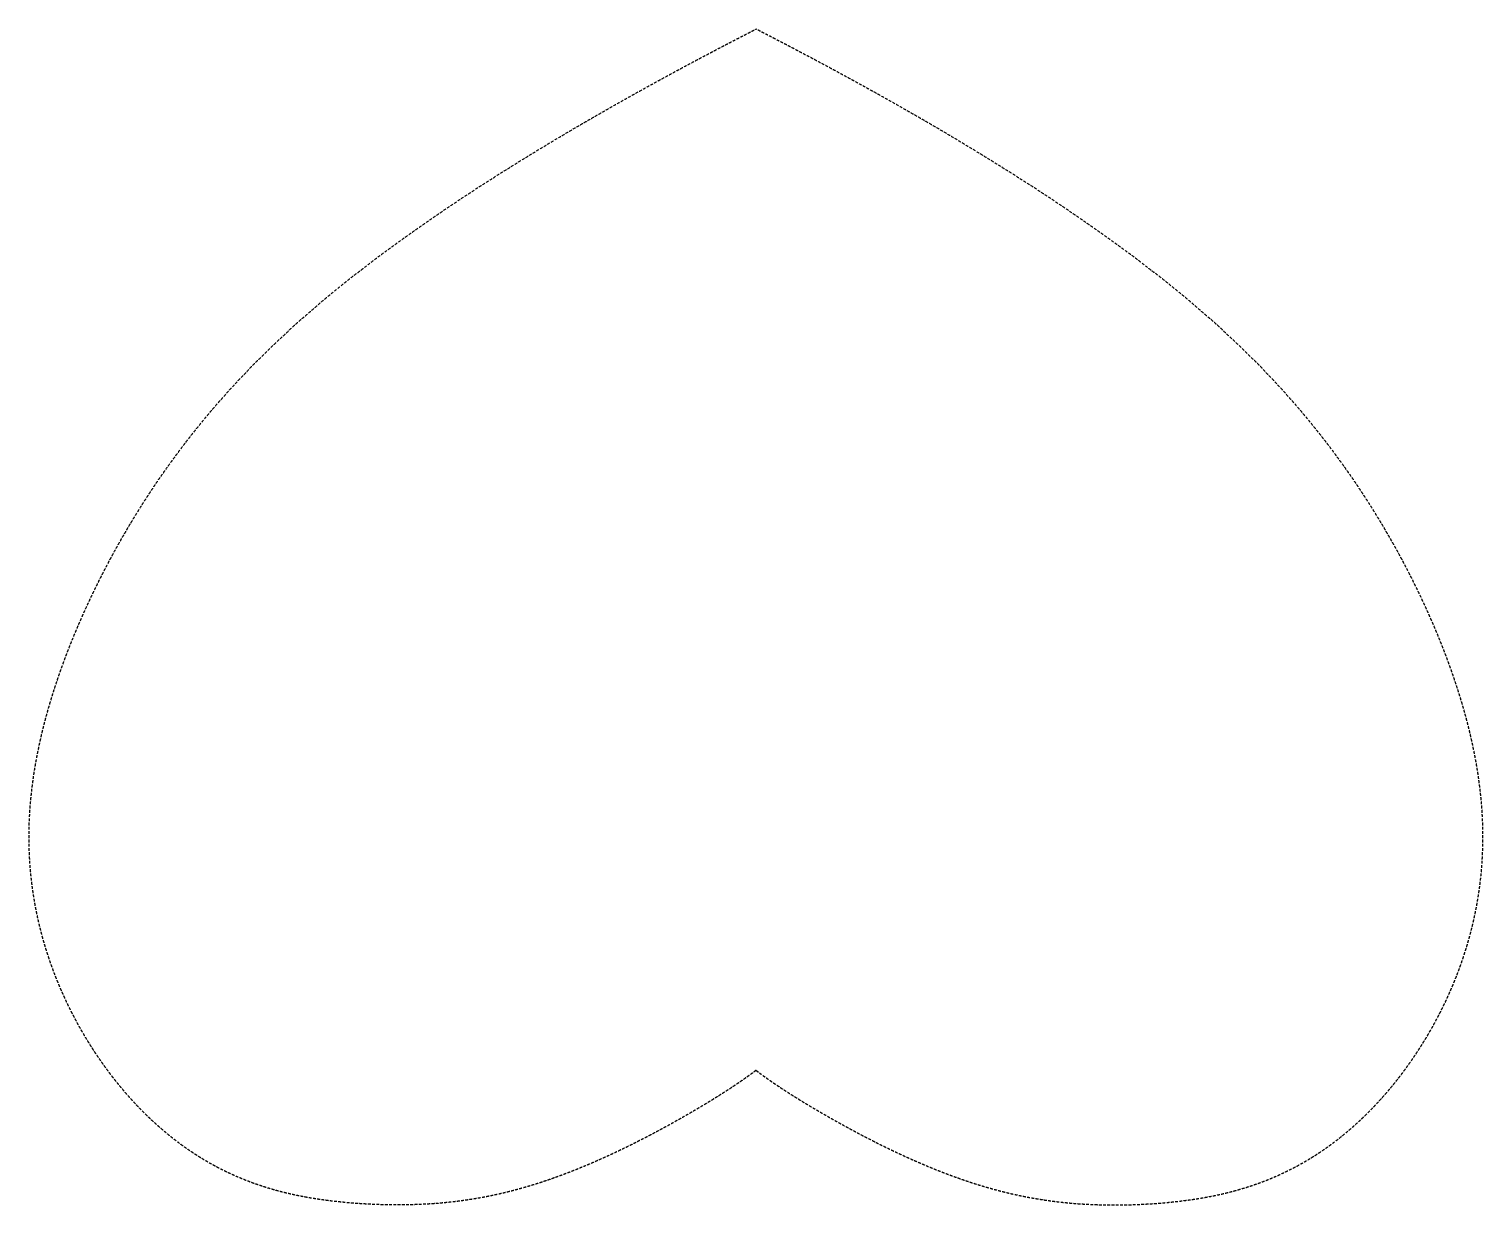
# Model space of a CAD drawing. Header units: millimetres. Extents: x -128 to 128, y -99 to 108.
import ezdxf

# ---------------------------------------------------------------- set-up
doc = ezdxf.new("R2010")
doc.units = ezdxf.units.MM
doc.linetypes.add('DASHED', pattern=[0.75, 0.5, -0.25])
doc.layers.get('0').update_dxf_attribs({"linetype": 'CONTINUOUS'})

msp = doc.modelspace()

# ---------------------------------------------------------------- linework, layer by layer
at = {"linetype": 'DASHED'}
for points in [[(0, -75.52), (-0.53, -75.93), (-1.67, -76.77), (-3.63, -78.15), (-6.75, -80.18), (-11.46, -83.02), (-16.94, -86.1), (-23.04, -89.26), (-29.6, -92.28), (-36.39, -94.93), (-43.23, -97.02), (-49.96, -98.43), (-56.51, -99.18), (-62.89, -99.41), (-69.12, -99.22), (-75.24, -98.7), (-81.27, -97.75), (-87.2, -96.2), (-92.97, -93.96), (-98.53, -90.95), (-103.79, -87.17), (-108.68, -82.69), (-113.13, -77.65), (-117.06, -72.19), (-120.43, -66.48), (-123.21, -60.62), (-125.39, -54.7), (-127, -48.74), (-128.04, -42.72), (-128.53, -36.62), (-128.46, -30.38), (-127.81, -23.93), (-126.58, -17.23), (-124.74, -10.25), (-122.31, -3.01), (-119.29, 4.41), (-115.73, 11.91), (-111.67, 19.37), (-107.15, 26.68), (-102.21, 33.73), (-96.85, 40.49), (-91.11, 46.93), (-84.97, 53.08), (-78.43, 58.98), (-71.48, 64.69), (-64.1, 70.27), (-56.29, 75.77), (-48.04, 81.23), (-39.35, 86.66), (-30.21, 92.1), (-20.62, 97.54), (-12.6, 101.91), (-6.38, 105.19), (-2.14, 107.38), (0, 108.48)], [(0, -75.52), (0.53, -75.93), (1.67, -76.77), (3.63, -78.15), (6.75, -80.18), (11.46, -83.02), (16.94, -86.1), (23.04, -89.26), (29.6, -92.28), (36.39, -94.93), (43.23, -97.02), (49.96, -98.43), (56.51, -99.18), (62.89, -99.41), (69.12, -99.22), (75.24, -98.7), (81.27, -97.75), (87.2, -96.2), (92.97, -93.96), (98.53, -90.95), (103.79, -87.17), (108.68, -82.69), (113.13, -77.65), (117.06, -72.19), (120.43, -66.48), (123.21, -60.62), (125.39, -54.7), (127, -48.74), (128.04, -42.72), (128.53, -36.62), (128.46, -30.38), (127.81, -23.93), (126.58, -17.23), (124.74, -10.25), (122.31, -3.01), (119.29, 4.41), (115.73, 11.91), (111.67, 19.37), (107.15, 26.68), (102.21, 33.73), (96.85, 40.49), (91.11, 46.93), (84.97, 53.08), (78.43, 58.98), (71.48, 64.69), (64.1, 70.27), (56.29, 75.77), (48.04, 81.23), (39.35, 86.66), (30.21, 92.1), (20.62, 97.54), (12.6, 101.91), (6.38, 105.19), (2.14, 107.38), (0, 108.48)]]:
    msp.add_open_spline(points, degree=5, dxfattribs=at)

doc.saveas('drawing.dxf')
